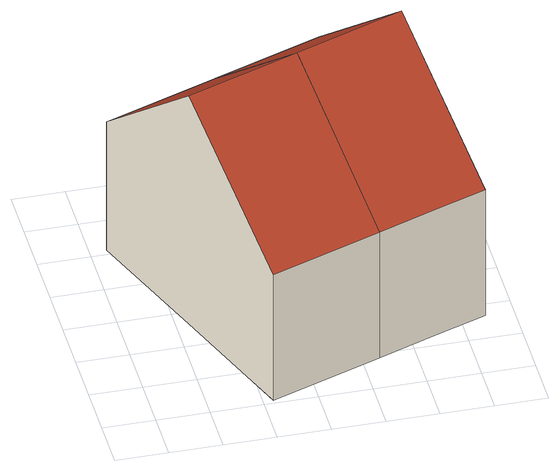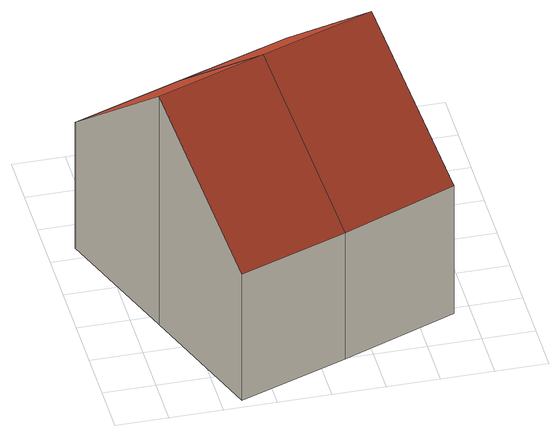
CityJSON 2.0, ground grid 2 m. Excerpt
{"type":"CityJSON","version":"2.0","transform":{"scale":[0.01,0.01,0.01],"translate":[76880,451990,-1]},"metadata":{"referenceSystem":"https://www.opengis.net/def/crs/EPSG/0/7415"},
"CityObjects":{
"building1":{"type":"Building","attributes":{"Volume":399.67,"Dakoppervlakte":65.79,"Muuroppervlakte":224.77,"Vloeroppervlakte":50.3,"hoogte_Z_max_in_m_NAP":10.13,"GEB_DOEL":"woonfunctie","dateOfConstruction":"1981-01-01","measuredHeight":10.23},"geometry":[{"type":"Solid","lod":"2","boundaries":[[[[0,1,2,3,4,5]],[[6,7,8,9]],[[10,9,8,11]],[[5,10,11,0]],[[7,6,3,2]],[[7,2,1,8]],[[6,9,10,5,4,3]],[[0,11,8,1]]]],"semantics":{"surfaces":[{"type":"GroundSurface"},{"type":"RoofSurface"},{"type":"WallSurface"}],"values":[[0,1,1,2,2,2,2,2]]}}]},
"building2":{"type":"Building","attributes":{"Volume":389.11,"Dakoppervlakte":64.18,"Muuroppervlakte":223.41,"Vloeroppervlakte":49.07,"hoogte_Z_max_in_m_NAP":10.13,"GEB_DOEL":"woonfunctie","dateOfConstruction":"1981-01-01","measuredHeight":10.22},"geometry":[{"type":"Solid","lod":"2","boundaries":[[[[1,0,12,13,14,15,2]],[[11,8,16,17]],[[7,18,19,16,8]],[[0,11,17,12]],[[7,2,15,14,19,18]],[[19,14,13,16]],[[11,0,1,2,7,8]],[[13,12,17,16]]]],"semantics":{"surfaces":[{"type":"GroundSurface"},{"type":"RoofSurface"},{"type":"WallSurface"}],"values":[[0,1,1,2,2,2,2,2]]}}]}
},
"vertices":[
[502,1201,90],[683,690,90],[865,175,90],[437,17,90],[247,529,90],[62,1029,90],[437,17,652],[865,175,653],[683,690,1113],[247,529,1113],[62,1029,663],[502,1201,655],
[921,1356,90],[1106,846,90],[1292,333,90],[1113,267,90],[1106,846,1113],[921,1356,655],[1113,267,653],[1292,333,653]
]}
